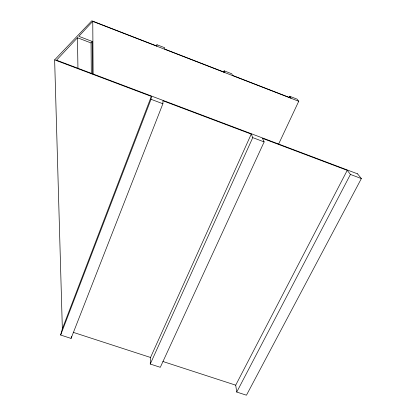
<?xml version="1.0" encoding="UTF-8"?>
<svg xmlns="http://www.w3.org/2000/svg" width="416" height="416" viewBox="0 0 416 416"><rect width="100%" height="100%" fill="white"/><g stroke="black" fill="none" stroke-linecap="round" stroke-linejoin="round"><path stroke-width="0.62" d="M62.686 327.553L60.648 335.036L71.068 338.411L162.88 103.756L162.978 100.781L251.243 134.098L252.756 137.628L264.139 141.918L160.306 367.302L150.249 364.047L150.53 357.474L251.243 134.098M60.648 335.036L151.018 99.289L151.336 96.387L54.636 59.883L62.348 328.806L151.336 96.387M223.678 72.03L224.177 70.834L224.858 72.426L164.71 49.088L164.752 47.762L156.962 44.736L156.822 46.025L91.801 20.8L54.636 59.883M71.068 338.411L71.526 336.528M156.51 45.952L156.962 44.736M150.249 364.047L252.756 137.628M289.063 97.412L289.609 96.236L296.988 99.102L298.74 101.265L278.621 144.087M357.547 173.846L361.364 178.558L246.459 395.2L236.746 392.054L235.706 385.169L347.235 170.331L262.434 138.32L264.139 141.918M236.746 392.054L350.428 174.439L347.235 170.331M91.302 73.507L91.057 42.962L92.201 41.444L78.816 36.301L92.758 21.356L298.818 101.296M91.057 42.962L77.464 37.752L56.529 60.195L357.651 173.888M73.216 332.337L150.53 357.474M162.9 361.499L235.706 385.169M151.018 99.289L162.88 103.756M350.428 174.439L361.364 178.558M224.177 70.834L231.759 73.778L232.534 75.4L291.065 98.114L289.609 96.236M77.464 37.752L77.943 68.276M92.758 21.356L93.127 73.965M92.201 41.444L92.446 73.934"/></g></svg>
